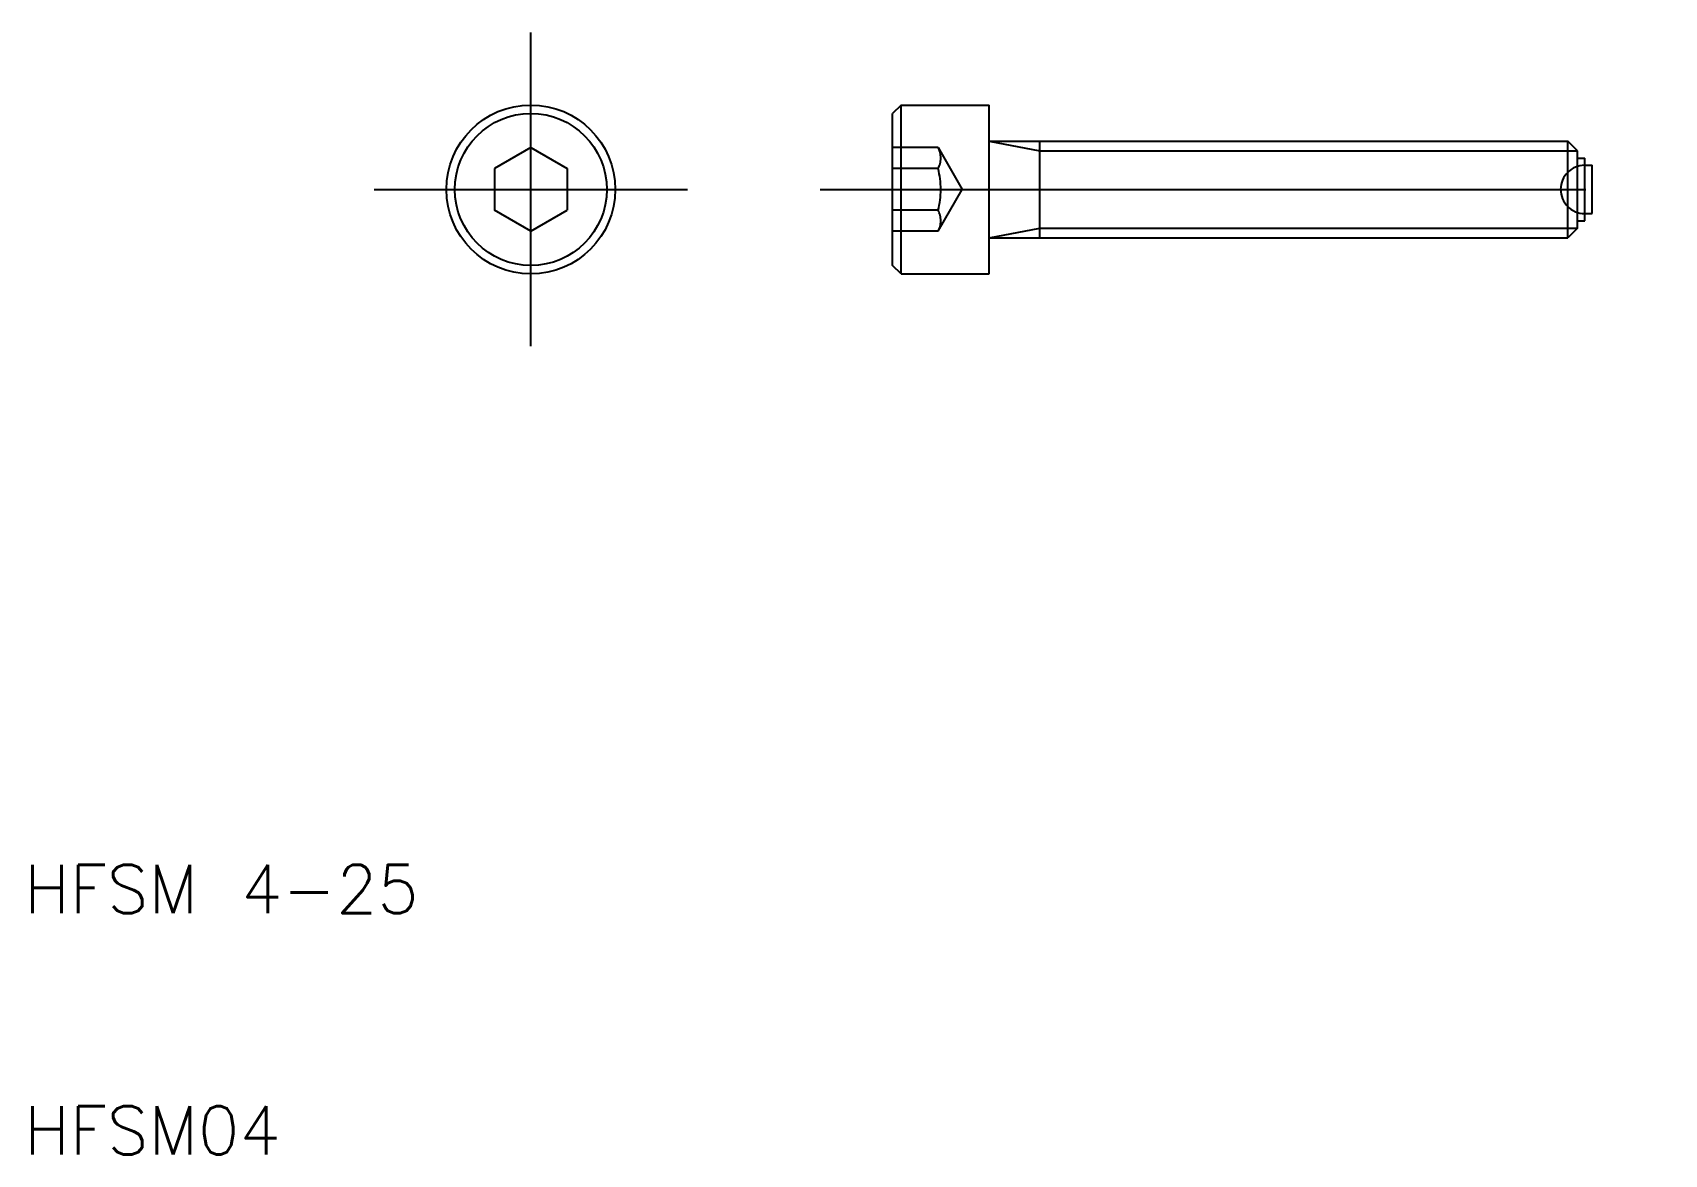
# Model space of a CAD drawing. Extents: x 10.3 to 78, y 10 to 56.5.
import ezdxf

# ---------------------------------------------------------------- set-up
doc = ezdxf.new("R2010")
doc.units = 0
doc.linetypes.add('CENTER', pattern=[50.8, 31.75, -6.35, 6.35, -6.35])
doc.linetypes.add('DASHED', pattern=[19.05, 12.7, -6.35])
doc.layers.get('0').update_dxf_attribs({"linetype": 'CONTINUOUS'})
doc.layers.add('CENTER', color=1, linetype='CENTER')
doc.styles.get("Standard").update_dxf_attribs({"font": 'txt.shx'})

msp = doc.modelspace()

# ---------------------------------------------------------------- linework, layer by layer
for p, q in [((46.35, 53.5), (46, 53.15)), ((46.35, 53.5), (50, 53.5)), ((46.35, 46.5), (46.35, 53.5)), ((50, 52), (50, 53.5)), ((46, 46.85), (46, 53.15)), ((31, 51.732), (29.5, 50.866)), ((31, 51.732), (32.5, 50.866)), ((50, 48), (50, 52)), ((50, 52), (74, 52)), ((52.1, 48), (52.1, 52)), ((74.4, 51.6), (74, 52)), ((74, 48), (74, 52)), ((74.4, 51.3), (74.4, 51.6)), ((29.5, 50.866), (29.5, 49.134)), ((32.5, 50.866), (32.5, 49.134)), ((74.4, 51.3), (74.7, 51.3)), ((74.4, 48.7), (74.4, 51.3)), ((74.7, 51), (74.7, 51.3)), ((74.7, 51), (75, 51)), ((74.7, 49), (74.7, 51)), ((75, 49), (75, 51)), ((31, 48.268), (29.5, 49.134)), ((31, 48.268), (32.5, 49.134)), ((74.7, 48.7), (74.7, 49)), ((74.7, 49), (75, 49)), ((74.4, 48.4), (74, 48)), ((74.4, 48.4), (74.4, 48.7)), ((74.4, 48.7), (74.7, 48.7)), ((50, 46.5), (50, 48)), ((50, 48), (74, 48)), ((46.35, 46.5), (46, 46.85)), ((46.35, 46.5), (50, 46.5))]:
    msp.add_line(p, q)
at = {"color": 3, "linetype": 'DASHED'}
for p, q in [((47.884, 51.732), (46, 51.732)), ((47.884, 51.732), (48.884, 50)), ((47.884, 50.866), (46, 50.866)), ((47.884, 48.268), (48.884, 50)), ((47.884, 49.134), (46, 49.134)), ((47.884, 48.268), (46, 48.268))]:
    msp.add_line(p, q, dxfattribs=at)
at = {"color": 3}
for p, q in [((50, 52), (52.1, 51.6)), ((52.1, 51.6), (74.4, 51.6)), ((50, 48), (52.1, 48.4)), ((52.1, 48.4), (74.4, 48.4))]:
    msp.add_line(p, q, dxfattribs=at)
for radius in [3.5, 3.15]:
    msp.add_circle((31, 50), radius)
at = {"color": 3, "linetype": 'DASHED'}
for centre, radius, start, end in [((47.134, 51.299), 0.866, 330, 30), ((44.71, 50), 3.29, 344.73852, 15.26148), ((74.7, 50), 1, 90, 270), ((47.134, 48.701), 0.866, 330, 30)]:
    msp.add_arc(centre, radius, start, end, dxfattribs=at)
at = {"layer": 'CENTER'}
for p, q in [((31, 43.5), (31, 56.5)), ((24.5, 50), (37.5, 50)), ((43, 50), (78, 50))]:
    msp.add_line(p, q, dxfattribs=at)

# ---------------------------------------------------------------- texts
for s, p in [('HFSM 4-25', (10, 20)), ('HFSM04', (10, 10))]:
    msp.add_text(s, height=2).set_placement(p)

doc.saveas('drawing.dxf')
